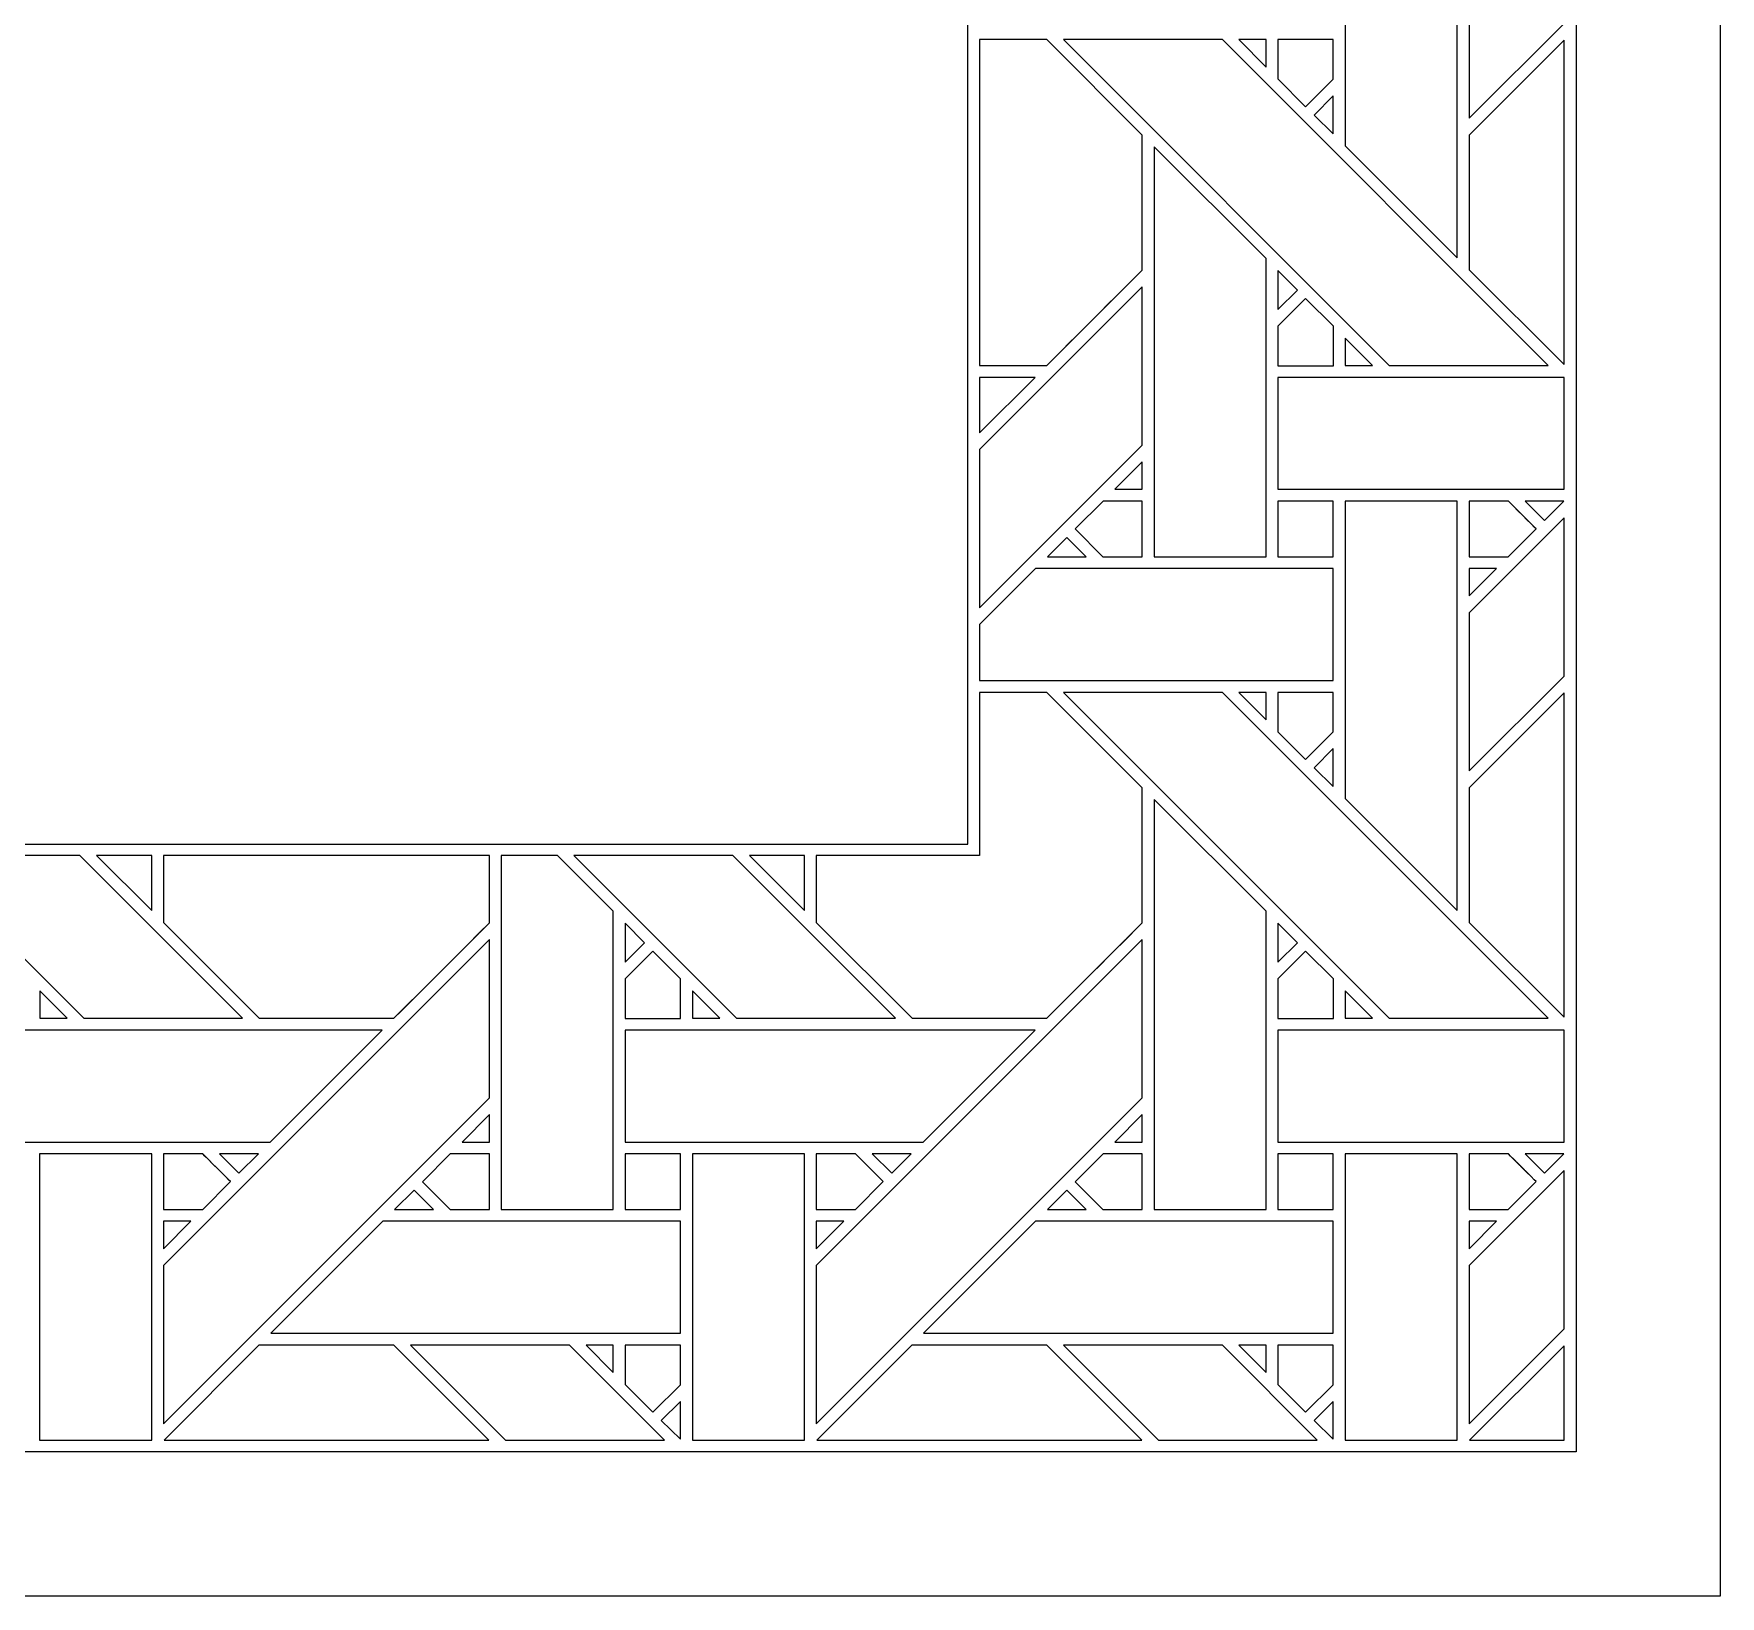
# Model space of a CAD drawing. Header units: inches. Extents: x 9.88 to 14.88, y 6.59 to 11.59.
# Drawn here: x 12.432 to 14.883, y 6.595 to 8.866 of the extents above; entities that cross this region are included whole.
import ezdxf

# ---------------------------------------------------------------- set-up
doc = ezdxf.new("R2010")
doc.units = ezdxf.units.IN
doc.header["$MEASUREMENT"] = 0
doc.layers.add('Design', color=7, linetype='Continuous', lineweight=0)

msp = doc.modelspace()

# ---------------------------------------------------------------- linework, layer by layer
at = {"layer": 'Design'}
for points, knots in [([(9.8829, 11.5948), (9.8829, 11.5948), (9.8829, 6.5948), (9.8829, 6.5948), (9.8829, 6.5948), (14.8829, 6.5948), (14.8829, 6.5948), (14.8829, 6.5948), (14.8829, 11.5948), (14.8829, 11.5948), (14.8829, 11.5948), (9.8829, 11.5948), (9.8829, 11.5948)], [0, 0, 0, 0, 1, 1, 1, 2, 2, 2, 3, 3, 3, 4, 4, 4, 4]), ([(10.0925, 11.3851), (10.0925, 11.3851), (10.0925, 6.8045), (10.0925, 6.8045), (10.0925, 6.8045), (14.6732, 6.8045), (14.6732, 6.8045), (14.6732, 6.8045), (14.6732, 11.3851), (14.6732, 11.3851), (14.6732, 11.3851), (10.0925, 11.3851), (10.0925, 11.3851)], [0, 0, 0, 0, 1, 1, 1, 2, 2, 2, 3, 3, 3, 4, 4, 4, 4]), ([(10.9762, 7.6881), (10.9762, 7.6881), (10.9762, 10.5015), (10.9762, 10.5015), (10.9762, 10.5015), (13.7895, 10.5015), (13.7895, 10.5015), (13.7895, 10.5015), (13.7895, 7.6881), (13.7895, 7.6881), (13.7895, 7.6881), (10.9762, 7.6881), (10.9762, 7.6881)], [0, 0, 0, 0, 1, 1, 1, 2, 2, 2, 3, 3, 3, 4, 4, 4, 4]), ([(14.3378, 8.703), (14.3378, 8.703), (14.3378, 9.1352), (14.3378, 9.1352), (14.3378, 9.1352), (14.5007, 9.1352), (14.5007, 9.1352), (14.5007, 9.1352), (14.5007, 8.5401), (14.5007, 8.5401), (14.5007, 8.5401), (14.3378, 8.703), (14.3378, 8.703)], [0, 0, 0, 0, 1, 1, 1, 2, 2, 2, 3, 3, 3, 4, 4, 4, 4]), ([(14.6558, 8.8809), (14.6558, 8.8809), (14.5179, 8.743), (14.5179, 8.743), (14.5179, 8.743), (14.5179, 8.9731), (14.5179, 8.9731), (14.5179, 8.9731), (14.6558, 9.111), (14.6558, 9.111), (14.6558, 9.111), (14.6558, 8.8809), (14.6558, 8.8809)], [0, 0, 0, 0, 1, 1, 1, 2, 2, 2, 3, 3, 3, 4, 4, 4, 4]), ([(13.9041, 8.3837), (13.9041, 8.3837), (13.8062, 8.3837), (13.8062, 8.3837), (13.8062, 8.3837), (13.8062, 8.8573), (13.8062, 8.8573), (13.8062, 8.8573), (13.904, 8.8573), (13.904, 8.8573), (13.904, 8.8573), (14.0428, 8.7186), (14.0428, 8.7186), (14.0428, 8.7186), (14.0428, 8.5224), (14.0428, 8.5224), (14.025, 8.5045), (13.9131, 8.3927), (13.9041, 8.3837)], [0, 0, 0, 0, 1, 1, 1, 2, 2, 2, 3, 3, 3, 4, 4, 4, 5, 5, 5, 6, 6, 6, 6]), ([(14.0428, 8.5224), (14.0243, 8.5038), (13.9125, 8.3922), (13.9041, 8.3837), (13.9041, 8.3837), (13.8062, 8.3837), (13.8062, 8.3837), (13.8062, 8.3837), (13.8062, 8.8573), (13.8062, 8.8573), (13.8062, 8.8573), (13.904, 8.8573), (13.904, 8.8573), (13.904, 8.8573), (14.0428, 8.7186), (14.0428, 8.7186), (14.0428, 8.7186), (14.0428, 8.5224), (14.0428, 8.5224)], [0, 0, 0, 0, 1, 1, 1, 2, 2, 2, 3, 3, 3, 4, 4, 4, 5, 5, 5, 6, 6, 6, 6]), ([(14.6329, 8.3837), (14.6329, 8.3837), (14.4018, 8.3837), (14.4018, 8.3837), (14.4018, 8.3837), (13.9283, 8.8573), (13.9283, 8.8573), (13.9283, 8.8573), (14.1592, 8.8573), (14.1592, 8.8573), (14.1592, 8.8573), (14.6329, 8.3837), (14.6329, 8.3837)], [0, 0, 0, 0, 1, 1, 1, 2, 2, 2, 3, 3, 3, 4, 4, 4, 4]), ([(14.1833, 8.8573), (14.1833, 8.8573), (14.2228, 8.8573), (14.2228, 8.8573), (14.2228, 8.8573), (14.2228, 8.8175), (14.2228, 8.8175), (14.2228, 8.8175), (14.1833, 8.8573), (14.1833, 8.8573)], [0, 0, 0, 0, 1, 1, 1, 2, 2, 2, 3, 3, 3, 3]), ([(14.24, 8.8573), (14.24, 8.8573), (14.3203, 8.8573), (14.3203, 8.8573), (14.3203, 8.8573), (14.3203, 8.7997), (14.3203, 8.7997), (14.3203, 8.7997), (14.2803, 8.7598), (14.2803, 8.7598), (14.2803, 8.7598), (14.24, 8.8001), (14.24, 8.8001), (14.24, 8.8001), (14.24, 8.8573), (14.24, 8.8573)], [0, 0, 0, 0, 1, 1, 1, 2, 2, 2, 3, 3, 3, 4, 4, 4, 5, 5, 5, 5]), ([(14.2803, 8.7598), (14.2803, 8.7598), (14.24, 8.8001), (14.24, 8.8001), (14.24, 8.8001), (14.24, 8.8573), (14.24, 8.8573), (14.24, 8.8573), (14.3203, 8.8573), (14.3203, 8.8573), (14.3203, 8.8573), (14.3203, 8.7997), (14.3203, 8.7997), (14.3203, 8.7997), (14.2803, 8.7598), (14.2803, 8.7598)], [0, 0, 0, 0, 1, 1, 1, 2, 2, 2, 3, 3, 3, 4, 4, 4, 5, 5, 5, 5]), ([(14.6558, 8.3851), (14.6558, 8.3851), (14.5179, 8.5229), (14.5179, 8.5229), (14.5179, 8.5229), (14.5179, 8.7186), (14.5179, 8.7186), (14.5179, 8.7186), (14.6558, 8.8565), (14.6558, 8.8565), (14.6558, 8.8565), (14.6558, 8.3851), (14.6558, 8.3851)], [0, 0, 0, 0, 1, 1, 1, 2, 2, 2, 3, 3, 3, 4, 4, 4, 4]), ([(14.6558, 8.3851), (14.6558, 8.3851), (14.5179, 8.5229), (14.5179, 8.5229), (14.5179, 8.5229), (14.5179, 8.7186), (14.5179, 8.7186), (14.5179, 8.7186), (14.6558, 8.8565), (14.6558, 8.8565), (14.6558, 8.8565), (14.6558, 8.3851), (14.6558, 8.3851)], [0, 0, 0, 0, 1, 1, 1, 2, 2, 2, 3, 3, 3, 4, 4, 4, 4]), ([(14.3203, 8.7755), (14.3203, 8.7755), (14.3203, 8.7203), (14.3203, 8.7203), (14.3203, 8.7203), (14.2925, 8.7477), (14.2925, 8.7477), (14.2925, 8.7477), (14.3203, 8.7755), (14.3203, 8.7755)], [0, 0, 0, 0, 1, 1, 1, 2, 2, 2, 3, 3, 3, 3]), ([(14.2227, 8.1057), (14.2227, 8.1057), (14.0599, 8.1057), (14.0599, 8.1057), (14.0599, 8.1057), (14.0599, 8.7015), (14.0599, 8.7015), (14.0599, 8.7015), (14.2227, 8.5394), (14.2227, 8.5394), (14.2227, 8.5394), (14.2227, 8.1057), (14.2227, 8.1057)], [0, 0, 0, 0, 1, 1, 1, 2, 2, 2, 3, 3, 3, 4, 4, 4, 4]), ([(14.24, 8.4651), (14.24, 8.4651), (14.24, 8.5219), (14.24, 8.5219), (14.24, 8.5219), (14.2682, 8.4933), (14.2682, 8.4933), (14.2682, 8.4933), (14.24, 8.4651), (14.24, 8.4651)], [0, 0, 0, 0, 1, 1, 1, 2, 2, 2, 3, 3, 3, 3]), ([(14.0428, 8.2679), (14.0428, 8.2679), (13.8062, 8.0314), (13.8062, 8.0314), (13.8062, 8.0314), (13.8062, 8.2614), (13.8062, 8.2614), (13.8062, 8.2614), (14.0428, 8.498), (14.0428, 8.498), (14.0428, 8.498), (14.0428, 8.2679), (14.0428, 8.2679)], [0, 0, 0, 0, 1, 1, 1, 2, 2, 2, 3, 3, 3, 4, 4, 4, 4]), ([(14.3207, 8.3834), (14.3207, 8.3834), (14.24, 8.3834), (14.24, 8.3834), (14.24, 8.3834), (14.24, 8.4407), (14.24, 8.4407), (14.24, 8.4407), (14.2803, 8.4811), (14.2803, 8.4811), (14.2803, 8.4811), (14.3207, 8.4407), (14.3207, 8.4407), (14.3207, 8.4407), (14.3207, 8.3834), (14.3207, 8.3834)], [0, 0, 0, 0, 1, 1, 1, 2, 2, 2, 3, 3, 3, 4, 4, 4, 5, 5, 5, 5]), ([(14.24, 8.4407), (14.24, 8.4407), (14.2803, 8.4811), (14.2803, 8.4811), (14.2803, 8.4811), (14.3207, 8.4407), (14.3207, 8.4407), (14.3207, 8.4407), (14.3207, 8.3834), (14.3207, 8.3834), (14.3207, 8.3834), (14.24, 8.3834), (14.24, 8.3834), (14.24, 8.3834), (14.24, 8.4407), (14.24, 8.4407)], [0, 0, 0, 0, 1, 1, 1, 2, 2, 2, 3, 3, 3, 4, 4, 4, 5, 5, 5, 5]), ([(14.3776, 8.3837), (14.3776, 8.3837), (14.3379, 8.3837), (14.3379, 8.3837), (14.3379, 8.3837), (14.3379, 8.4235), (14.3379, 8.4235), (14.3379, 8.4235), (14.3776, 8.3837), (14.3776, 8.3837)], [0, 0, 0, 0, 1, 1, 1, 2, 2, 2, 3, 3, 3, 3]), ([(13.8062, 8.2857), (13.8062, 8.2857), (13.8062, 8.3664), (13.8062, 8.3664), (13.8062, 8.3664), (13.887, 8.3664), (13.887, 8.3664), (13.887, 8.3664), (13.8062, 8.2857), (13.8062, 8.2857)], [0, 0, 0, 0, 1, 1, 1, 2, 2, 2, 3, 3, 3, 3]), ([(14.6558, 8.2037), (14.6558, 8.2037), (14.24, 8.2037), (14.24, 8.2037), (14.24, 8.2037), (14.24, 8.3664), (14.24, 8.3664), (14.24, 8.3664), (14.6558, 8.3664), (14.6558, 8.3664), (14.6558, 8.3664), (14.6558, 8.2037), (14.6558, 8.2037)], [0, 0, 0, 0, 1, 1, 1, 2, 2, 2, 3, 3, 3, 4, 4, 4, 4]), ([(14.003, 8.2038), (14.003, 8.2038), (14.0428, 8.2435), (14.0428, 8.2435), (14.0428, 8.2435), (14.0428, 8.2038), (14.0428, 8.2038), (14.0428, 8.2038), (14.003, 8.2038), (14.003, 8.2038)], [0, 0, 0, 0, 1, 1, 1, 2, 2, 2, 3, 3, 3, 3]), ([(14.0428, 8.1057), (14.0428, 8.1057), (13.9857, 8.1057), (13.9857, 8.1057), (13.9857, 8.1057), (13.9453, 8.1461), (13.9453, 8.1461), (13.9453, 8.1461), (13.9858, 8.1865), (13.9858, 8.1865), (13.9858, 8.1865), (14.0428, 8.1865), (14.0428, 8.1865), (14.0428, 8.1865), (14.0428, 8.1057), (14.0428, 8.1057)], [0, 0, 0, 0, 1, 1, 1, 2, 2, 2, 3, 3, 3, 4, 4, 4, 5, 5, 5, 5]), ([(13.9453, 8.1461), (13.9453, 8.1461), (13.9858, 8.1865), (13.9858, 8.1865), (13.9858, 8.1865), (14.0428, 8.1865), (14.0428, 8.1865), (14.0428, 8.1865), (14.0428, 8.1057), (14.0428, 8.1057), (14.0428, 8.1057), (13.9857, 8.1057), (13.9857, 8.1057), (13.9857, 8.1057), (13.9453, 8.1461), (13.9453, 8.1461)], [0, 0, 0, 0, 1, 1, 1, 2, 2, 2, 3, 3, 3, 4, 4, 4, 5, 5, 5, 5]), ([(14.24, 8.1865), (14.24, 8.1865), (14.3203, 8.1865), (14.3203, 8.1865), (14.3203, 8.1865), (14.3203, 8.1057), (14.3203, 8.1057), (14.3203, 8.1057), (14.24, 8.1057), (14.24, 8.1057), (14.24, 8.1057), (14.24, 8.1865), (14.24, 8.1865)], [0, 0, 0, 0, 1, 1, 1, 2, 2, 2, 3, 3, 3, 4, 4, 4, 4]), ([(14.3203, 8.1057), (14.3203, 8.1057), (14.24, 8.1057), (14.24, 8.1057), (14.24, 8.1057), (14.24, 8.1865), (14.24, 8.1865), (14.24, 8.1865), (14.3203, 8.1865), (14.3203, 8.1865), (14.3203, 8.1865), (14.3203, 8.1057), (14.3203, 8.1057)], [0, 0, 0, 0, 1, 1, 1, 2, 2, 2, 3, 3, 3, 4, 4, 4, 4]), ([(14.3378, 7.7543), (14.3378, 7.7543), (14.3378, 8.1865), (14.3378, 8.1865), (14.3378, 8.1865), (14.5007, 8.1865), (14.5007, 8.1865), (14.5007, 8.1865), (14.5007, 7.5914), (14.5007, 7.5914), (14.5007, 7.5914), (14.3378, 7.7543), (14.3378, 7.7543)], [0, 0, 0, 0, 1, 1, 1, 2, 2, 2, 3, 3, 3, 4, 4, 4, 4]), ([(14.5179, 8.1865), (14.5179, 8.1865), (14.5749, 8.1865), (14.5749, 8.1865), (14.5801, 8.1813), (14.6108, 8.1505), (14.6153, 8.1461), (14.6153, 8.1461), (14.5748, 8.1057), (14.5748, 8.1057), (14.5748, 8.1057), (14.5179, 8.1057), (14.5179, 8.1057), (14.5179, 8.1057), (14.5179, 8.1865), (14.5179, 8.1865)], [0, 0, 0, 0, 1, 1, 1, 2, 2, 2, 3, 3, 3, 4, 4, 4, 5, 5, 5, 5]), ([(14.6153, 8.1461), (14.6153, 8.1461), (14.5748, 8.1057), (14.5748, 8.1057), (14.5748, 8.1057), (14.5179, 8.1057), (14.5179, 8.1057), (14.5179, 8.1057), (14.5179, 8.1865), (14.5179, 8.1865), (14.5179, 8.1865), (14.5749, 8.1865), (14.5749, 8.1865), (14.5749, 8.1865), (14.6153, 8.1461), (14.6153, 8.1461)], [0, 0, 0, 0, 1, 1, 1, 2, 2, 2, 3, 3, 3, 4, 4, 4, 5, 5, 5, 5]), ([(14.6558, 7.9321), (14.6558, 7.9321), (14.5179, 7.7943), (14.5179, 7.7943), (14.5179, 7.7943), (14.5179, 8.0244), (14.5179, 8.0244), (14.5179, 8.0244), (14.6558, 8.1622), (14.6558, 8.1622), (14.6558, 8.1622), (14.6558, 7.9321), (14.6558, 7.9321)], [0, 0, 0, 0, 1, 1, 1, 2, 2, 2, 3, 3, 3, 4, 4, 4, 4]), ([(14.5993, 8.1865), (14.5993, 8.1865), (14.6557, 8.1865), (14.6557, 8.1865), (14.6557, 8.1865), (14.6275, 8.1583), (14.6275, 8.1583), (14.6275, 8.1583), (14.5993, 8.1865), (14.5993, 8.1865)], [0, 0, 0, 0, 1, 1, 1, 2, 2, 2, 3, 3, 3, 3]), ([(13.9615, 8.1057), (13.9615, 8.1057), (13.905, 8.1057), (13.905, 8.1057), (13.905, 8.1057), (13.9332, 8.1339), (13.9332, 8.1339), (13.9332, 8.1339), (13.9615, 8.1057), (13.9615, 8.1057)], [0, 0, 0, 0, 1, 1, 1, 2, 2, 2, 3, 3, 3, 3]), ([(14.3203, 8.0885), (14.3203, 8.0885), (14.3203, 7.9257), (14.3203, 7.9257), (14.3203, 7.9257), (13.8062, 7.9257), (13.8062, 7.9257), (13.8062, 7.9257), (13.8062, 8.007), (13.8062, 8.007), (13.8062, 8.007), (13.8878, 8.0885), (13.8878, 8.0885), (13.8878, 8.0885), (14.3203, 8.0885), (14.3203, 8.0885)], [0, 0, 0, 0, 1, 1, 1, 2, 2, 2, 3, 3, 3, 4, 4, 4, 5, 5, 5, 5]), ([(14.5577, 8.0885), (14.5577, 8.0885), (14.5179, 8.0487), (14.5179, 8.0487), (14.5179, 8.0487), (14.5179, 8.0885), (14.5179, 8.0885), (14.5179, 8.0885), (14.5577, 8.0885), (14.5577, 8.0885)], [0, 0, 0, 0, 1, 1, 1, 2, 2, 2, 3, 3, 3, 3]), ([(13.5691, 7.6714), (13.5691, 7.6714), (13.8062, 7.6714), (13.8062, 7.6714), (13.8062, 7.6714), (13.8062, 7.9086), (13.8062, 7.9086), (13.8062, 7.9086), (13.904, 7.9086), (13.904, 7.9086), (13.904, 7.9086), (14.0428, 7.7699), (14.0428, 7.7699), (14.0428, 7.7699), (14.0428, 7.5737), (14.0428, 7.5737), (14.025, 7.5557), (13.9131, 7.444), (13.9041, 7.435), (13.9041, 7.435), (13.7084, 7.435), (13.7084, 7.435), (13.7084, 7.435), (13.5691, 7.5742), (13.5691, 7.5742), (13.5691, 7.5742), (13.5691, 7.6714), (13.5691, 7.6714)], [0, 0, 0, 0, 1, 1, 1, 2, 2, 2, 3, 3, 3, 4, 4, 4, 5, 5, 5, 6, 6, 6, 7, 7, 7, 8, 8, 8, 9, 9, 9, 9]), ([(13.7084, 7.435), (13.7084, 7.435), (13.5691, 7.5742), (13.5691, 7.5742), (13.5691, 7.5742), (13.5691, 7.6714), (13.5691, 7.6714), (13.5691, 7.6714), (13.8062, 7.6714), (13.8062, 7.6714), (13.8062, 7.6714), (13.8062, 7.9086), (13.8062, 7.9086), (13.8062, 7.9086), (13.904, 7.9086), (13.904, 7.9086), (13.904, 7.9086), (14.0428, 7.7699), (14.0428, 7.7699), (14.0428, 7.7699), (14.0428, 7.5737), (14.0428, 7.5737), (14.0248, 7.5555), (13.9129, 7.4438), (13.9041, 7.435), (13.9041, 7.435), (13.7084, 7.435), (13.7084, 7.435)], [0, 0, 0, 0, 1, 1, 1, 2, 2, 2, 3, 3, 3, 4, 4, 4, 5, 5, 5, 6, 6, 6, 7, 7, 7, 8, 8, 8, 9, 9, 9, 9]), ([(14.6329, 7.435), (14.6329, 7.435), (14.4018, 7.435), (14.4018, 7.435), (14.4018, 7.435), (13.9283, 7.9086), (13.9283, 7.9086), (13.9283, 7.9086), (14.1592, 7.9086), (14.1592, 7.9086), (14.1592, 7.9086), (14.6329, 7.435), (14.6329, 7.435)], [0, 0, 0, 0, 1, 1, 1, 2, 2, 2, 3, 3, 3, 4, 4, 4, 4]), ([(14.1833, 7.9086), (14.1833, 7.9086), (14.2228, 7.9086), (14.2228, 7.9086), (14.2228, 7.9086), (14.2228, 7.8688), (14.2228, 7.8688), (14.2228, 7.8688), (14.1833, 7.9086), (14.1833, 7.9086)], [0, 0, 0, 0, 1, 1, 1, 2, 2, 2, 3, 3, 3, 3]), ([(14.24, 7.9086), (14.24, 7.9086), (14.3203, 7.9086), (14.3203, 7.9086), (14.3203, 7.9086), (14.3203, 7.851), (14.3203, 7.851), (14.3203, 7.851), (14.2803, 7.8111), (14.2803, 7.8111), (14.2803, 7.8111), (14.24, 7.8514), (14.24, 7.8514), (14.24, 7.8514), (14.24, 7.9086), (14.24, 7.9086)], [0, 0, 0, 0, 1, 1, 1, 2, 2, 2, 3, 3, 3, 4, 4, 4, 5, 5, 5, 5]), ([(14.2803, 7.8111), (14.2803, 7.8111), (14.24, 7.8514), (14.24, 7.8514), (14.24, 7.8514), (14.24, 7.9086), (14.24, 7.9086), (14.24, 7.9086), (14.3203, 7.9086), (14.3203, 7.9086), (14.3203, 7.9086), (14.3203, 7.851), (14.3203, 7.851), (14.3203, 7.851), (14.2803, 7.8111), (14.2803, 7.8111)], [0, 0, 0, 0, 1, 1, 1, 2, 2, 2, 3, 3, 3, 4, 4, 4, 5, 5, 5, 5]), ([(14.6558, 7.4363), (14.6558, 7.4363), (14.5179, 7.5742), (14.5179, 7.5742), (14.5179, 7.5742), (14.5179, 7.7699), (14.5179, 7.7699), (14.5179, 7.7699), (14.6558, 7.9078), (14.6558, 7.9078), (14.6558, 7.9078), (14.6558, 7.4363), (14.6558, 7.4363)], [0, 0, 0, 0, 1, 1, 1, 2, 2, 2, 3, 3, 3, 4, 4, 4, 4]), ([(14.6558, 7.4363), (14.6558, 7.4363), (14.5179, 7.5742), (14.5179, 7.5742), (14.5179, 7.5742), (14.5179, 7.7699), (14.5179, 7.7699), (14.5179, 7.7699), (14.6558, 7.9078), (14.6558, 7.9078), (14.6558, 7.9078), (14.6558, 7.4363), (14.6558, 7.4363)], [0, 0, 0, 0, 1, 1, 1, 2, 2, 2, 3, 3, 3, 4, 4, 4, 4]), ([(14.3203, 7.8268), (14.3203, 7.8268), (14.3203, 7.7716), (14.3203, 7.7716), (14.3203, 7.7716), (14.2925, 7.799), (14.2925, 7.799), (14.2925, 7.799), (14.3203, 7.8268), (14.3203, 7.8268)], [0, 0, 0, 0, 1, 1, 1, 2, 2, 2, 3, 3, 3, 3]), ([(14.2227, 7.157), (14.2227, 7.157), (14.0599, 7.157), (14.0599, 7.157), (14.0599, 7.157), (14.0599, 7.7528), (14.0599, 7.7528), (14.0599, 7.7528), (14.2227, 7.5906), (14.2227, 7.5906), (14.2227, 7.5906), (14.2227, 7.157), (14.2227, 7.157)], [0, 0, 0, 0, 1, 1, 1, 2, 2, 2, 3, 3, 3, 4, 4, 4, 4]), ([(12.268, 7.6714), (12.268, 7.6714), (12.499, 7.6714), (12.499, 7.6714), (12.499, 7.6714), (12.7354, 7.435), (12.7354, 7.435), (12.7354, 7.435), (12.5044, 7.435), (12.5044, 7.435), (12.5044, 7.435), (12.268, 7.6714), (12.268, 7.6714)], [0, 0, 0, 0, 1, 1, 1, 2, 2, 2, 3, 3, 3, 4, 4, 4, 4]), ([(12.6032, 7.6714), (12.6032, 7.6714), (12.6032, 7.5914), (12.6032, 7.5914), (12.6032, 7.5914), (12.5232, 7.6714), (12.5232, 7.6714), (12.5232, 7.6714), (12.6032, 7.6714), (12.6032, 7.6714)], [0, 0, 0, 0, 1, 1, 1, 2, 2, 2, 3, 3, 3, 3]), ([(12.6204, 7.6714), (12.6204, 7.6714), (13.0941, 7.6714), (13.0941, 7.6714), (13.0941, 7.6714), (13.0941, 7.5737), (13.0941, 7.5737), (13.0763, 7.5557), (12.9643, 7.444), (12.9553, 7.435), (12.9553, 7.435), (12.7596, 7.435), (12.7596, 7.435), (12.7596, 7.435), (12.6204, 7.5742), (12.6204, 7.5742), (12.6204, 7.5742), (12.6204, 7.6714), (12.6204, 7.6714)], [0, 0, 0, 0, 1, 1, 1, 2, 2, 2, 3, 3, 3, 4, 4, 4, 5, 5, 5, 6, 6, 6, 6]), ([(12.7596, 7.435), (12.7596, 7.435), (12.6204, 7.5742), (12.6204, 7.5742), (12.6204, 7.5742), (12.6204, 7.6714), (12.6204, 7.6714), (12.6204, 7.6714), (13.0941, 7.6714), (13.0941, 7.6714), (13.0941, 7.6714), (13.0941, 7.5737), (13.0941, 7.5737), (13.0757, 7.5551), (12.9639, 7.4435), (12.9553, 7.435), (12.9553, 7.435), (12.7596, 7.435), (12.7596, 7.435)], [0, 0, 0, 0, 1, 1, 1, 2, 2, 2, 3, 3, 3, 4, 4, 4, 5, 5, 5, 6, 6, 6, 6]), ([(13.1112, 7.6714), (13.1112, 7.6714), (13.1929, 7.6714), (13.1929, 7.6714), (13.1929, 7.6714), (13.274, 7.5906), (13.274, 7.5906), (13.274, 7.5906), (13.274, 7.157), (13.274, 7.157), (13.274, 7.157), (13.1112, 7.157), (13.1112, 7.157), (13.1112, 7.157), (13.1112, 7.6714), (13.1112, 7.6714)], [0, 0, 0, 0, 1, 1, 1, 2, 2, 2, 3, 3, 3, 4, 4, 4, 5, 5, 5, 5]), ([(13.2167, 7.6714), (13.2167, 7.6714), (13.4477, 7.6714), (13.4477, 7.6714), (13.4477, 7.6714), (13.6841, 7.435), (13.6841, 7.435), (13.6841, 7.435), (13.4531, 7.435), (13.4531, 7.435), (13.4531, 7.435), (13.2167, 7.6714), (13.2167, 7.6714)], [0, 0, 0, 0, 1, 1, 1, 2, 2, 2, 3, 3, 3, 4, 4, 4, 4]), ([(13.552, 7.6714), (13.552, 7.6714), (13.552, 7.5914), (13.552, 7.5914), (13.552, 7.5914), (13.4719, 7.6714), (13.4719, 7.6714), (13.4719, 7.6714), (13.552, 7.6714), (13.552, 7.6714)], [0, 0, 0, 0, 1, 1, 1, 2, 2, 2, 3, 3, 3, 3]), ([(13.2913, 7.5164), (13.2913, 7.5164), (13.2913, 7.5732), (13.2913, 7.5732), (13.2913, 7.5732), (13.3195, 7.5446), (13.3195, 7.5446), (13.3195, 7.5446), (13.2913, 7.5164), (13.2913, 7.5164)], [0, 0, 0, 0, 1, 1, 1, 2, 2, 2, 3, 3, 3, 3]), ([(14.24, 7.5164), (14.24, 7.5164), (14.24, 7.5732), (14.24, 7.5732), (14.24, 7.5732), (14.2682, 7.5446), (14.2682, 7.5446), (14.2682, 7.5446), (14.24, 7.5164), (14.24, 7.5164)], [0, 0, 0, 0, 1, 1, 1, 2, 2, 2, 3, 3, 3, 3]), ([(12.6204, 7.0756), (12.6204, 7.0756), (13.0941, 7.5492), (13.0941, 7.5492), (13.0941, 7.5492), (13.0941, 7.3192), (13.0941, 7.3192), (13.0941, 7.3192), (12.6204, 6.8455), (12.6204, 6.8455), (12.6204, 6.8455), (12.6204, 7.0756), (12.6204, 7.0756)], [0, 0, 0, 0, 1, 1, 1, 2, 2, 2, 3, 3, 3, 4, 4, 4, 4]), ([(13.3719, 7.4347), (13.3719, 7.4347), (13.2913, 7.4347), (13.2913, 7.4347), (13.2913, 7.4347), (13.2913, 7.492), (13.2913, 7.492), (13.2913, 7.492), (13.3316, 7.5323), (13.3316, 7.5323), (13.3316, 7.5323), (13.3719, 7.492), (13.3719, 7.492), (13.3719, 7.492), (13.3719, 7.4347), (13.3719, 7.4347)], [0, 0, 0, 0, 1, 1, 1, 2, 2, 2, 3, 3, 3, 4, 4, 4, 5, 5, 5, 5]), ([(13.3316, 7.5323), (13.3316, 7.5323), (13.3719, 7.492), (13.3719, 7.492), (13.3719, 7.492), (13.3719, 7.4347), (13.3719, 7.4347), (13.3719, 7.4347), (13.2913, 7.4347), (13.2913, 7.4347), (13.2913, 7.4347), (13.2913, 7.492), (13.2913, 7.492), (13.2913, 7.492), (13.3316, 7.5323), (13.3316, 7.5323)], [0, 0, 0, 0, 1, 1, 1, 2, 2, 2, 3, 3, 3, 4, 4, 4, 5, 5, 5, 5]), ([(13.5691, 7.0756), (13.5691, 7.0756), (14.0428, 7.5492), (14.0428, 7.5492), (14.0428, 7.5492), (14.0428, 7.3192), (14.0428, 7.3192), (14.0428, 7.3192), (13.5691, 6.8455), (13.5691, 6.8455), (13.5691, 6.8455), (13.5691, 7.0756), (13.5691, 7.0756)], [0, 0, 0, 0, 1, 1, 1, 2, 2, 2, 3, 3, 3, 4, 4, 4, 4]), ([(14.3207, 7.4347), (14.3207, 7.4347), (14.24, 7.4347), (14.24, 7.4347), (14.24, 7.4347), (14.24, 7.492), (14.24, 7.492), (14.24, 7.492), (14.2803, 7.5323), (14.2803, 7.5323), (14.2803, 7.5323), (14.3207, 7.492), (14.3207, 7.492), (14.3207, 7.492), (14.3207, 7.4347), (14.3207, 7.4347)], [0, 0, 0, 0, 1, 1, 1, 2, 2, 2, 3, 3, 3, 4, 4, 4, 5, 5, 5, 5]), ([(14.24, 7.492), (14.24, 7.492), (14.2803, 7.5323), (14.2803, 7.5323), (14.2803, 7.5323), (14.3207, 7.492), (14.3207, 7.492), (14.3207, 7.492), (14.3207, 7.4347), (14.3207, 7.4347), (14.3207, 7.4347), (14.24, 7.4347), (14.24, 7.4347), (14.24, 7.4347), (14.24, 7.492), (14.24, 7.492)], [0, 0, 0, 0, 1, 1, 1, 2, 2, 2, 3, 3, 3, 4, 4, 4, 5, 5, 5, 5]), ([(12.4802, 7.4349), (12.4802, 7.4349), (12.4405, 7.4349), (12.4405, 7.4349), (12.4405, 7.4349), (12.4405, 7.4747), (12.4405, 7.4747), (12.4405, 7.4747), (12.4802, 7.4349), (12.4802, 7.4349)], [0, 0, 0, 0, 1, 1, 1, 2, 2, 2, 3, 3, 3, 3]), ([(13.4289, 7.4349), (13.4289, 7.4349), (13.3892, 7.4349), (13.3892, 7.4349), (13.3892, 7.4349), (13.3892, 7.4747), (13.3892, 7.4747), (13.3892, 7.4747), (13.4289, 7.4349), (13.4289, 7.4349)], [0, 0, 0, 0, 1, 1, 1, 2, 2, 2, 3, 3, 3, 3]), ([(14.3776, 7.4349), (14.3776, 7.4349), (14.3379, 7.4349), (14.3379, 7.4349), (14.3379, 7.4349), (14.3379, 7.4747), (14.3379, 7.4747), (14.3379, 7.4747), (14.3776, 7.4349), (14.3776, 7.4349)], [0, 0, 0, 0, 1, 1, 1, 2, 2, 2, 3, 3, 3, 3]), ([(12.3425, 7.255), (12.3425, 7.255), (12.3425, 7.4177), (12.3425, 7.4177), (12.3425, 7.4177), (12.9382, 7.4177), (12.9382, 7.4177), (12.9382, 7.4177), (12.7755, 7.255), (12.7755, 7.255), (12.7755, 7.255), (12.3425, 7.255), (12.3425, 7.255)], [0, 0, 0, 0, 1, 1, 1, 2, 2, 2, 3, 3, 3, 4, 4, 4, 4]), ([(13.2913, 7.255), (13.2913, 7.255), (13.2913, 7.4177), (13.2913, 7.4177), (13.2913, 7.4177), (13.887, 7.4177), (13.887, 7.4177), (13.887, 7.4177), (13.7242, 7.255), (13.7242, 7.255), (13.7242, 7.255), (13.2913, 7.255), (13.2913, 7.255)], [0, 0, 0, 0, 1, 1, 1, 2, 2, 2, 3, 3, 3, 4, 4, 4, 4]), ([(14.6558, 7.255), (14.6558, 7.255), (14.24, 7.255), (14.24, 7.255), (14.24, 7.255), (14.24, 7.4177), (14.24, 7.4177), (14.24, 7.4177), (14.6558, 7.4177), (14.6558, 7.4177), (14.6558, 7.4177), (14.6558, 7.255), (14.6558, 7.255)], [0, 0, 0, 0, 1, 1, 1, 2, 2, 2, 3, 3, 3, 4, 4, 4, 4]), ([(13.0543, 7.255), (13.0543, 7.255), (13.0941, 7.2948), (13.0941, 7.2948), (13.0941, 7.2948), (13.0941, 7.255), (13.0941, 7.255), (13.0941, 7.255), (13.0543, 7.255), (13.0543, 7.255)], [0, 0, 0, 0, 1, 1, 1, 2, 2, 2, 3, 3, 3, 3]), ([(14.003, 7.255), (14.003, 7.255), (14.0428, 7.2948), (14.0428, 7.2948), (14.0428, 7.2948), (14.0428, 7.255), (14.0428, 7.255), (14.0428, 7.255), (14.003, 7.255), (14.003, 7.255)], [0, 0, 0, 0, 1, 1, 1, 2, 2, 2, 3, 3, 3, 3]), ([(12.6032, 6.8219), (12.6032, 6.8219), (12.4403, 6.8219), (12.4403, 6.8219), (12.4403, 6.8219), (12.4403, 7.2377), (12.4403, 7.2377), (12.4403, 7.2377), (12.6032, 7.2377), (12.6032, 7.2377), (12.6032, 7.2377), (12.6032, 6.8219), (12.6032, 6.8219)], [0, 0, 0, 0, 1, 1, 1, 2, 2, 2, 3, 3, 3, 4, 4, 4, 4]), ([(12.6204, 7.2377), (12.6204, 7.2377), (12.6775, 7.2377), (12.6775, 7.2377), (12.6826, 7.2326), (12.7134, 7.2018), (12.7178, 7.1974), (12.7178, 7.1974), (12.6774, 7.1569), (12.6774, 7.1569), (12.6774, 7.1569), (12.6204, 7.1569), (12.6204, 7.1569), (12.6204, 7.1569), (12.6204, 7.2377), (12.6204, 7.2377)], [0, 0, 0, 0, 1, 1, 1, 2, 2, 2, 3, 3, 3, 4, 4, 4, 5, 5, 5, 5]), ([(12.6204, 7.2377), (12.6204, 7.2377), (12.6775, 7.2377), (12.6775, 7.2377), (12.6829, 7.2323), (12.7178, 7.1974), (12.7178, 7.1974), (12.7178, 7.1974), (12.6774, 7.1569), (12.6774, 7.1569), (12.6774, 7.1569), (12.6204, 7.1569), (12.6204, 7.1569), (12.6204, 7.1569), (12.6204, 7.2377), (12.6204, 7.2377)], [0, 0, 0, 0, 1, 1, 1, 2, 2, 2, 3, 3, 3, 4, 4, 4, 5, 5, 5, 5]), ([(12.7583, 7.2377), (12.7583, 7.2377), (12.73, 7.2096), (12.73, 7.2096), (12.73, 7.2096), (12.7018, 7.2377), (12.7018, 7.2377), (12.7018, 7.2377), (12.7583, 7.2377), (12.7583, 7.2377)], [0, 0, 0, 0, 1, 1, 1, 2, 2, 2, 3, 3, 3, 3]), ([(13.0941, 7.1569), (13.0941, 7.1569), (13.037, 7.1569), (13.037, 7.1569), (13.037, 7.1569), (12.9966, 7.1973), (12.9966, 7.1973), (12.9966, 7.1973), (13.037, 7.2377), (13.037, 7.2377), (13.037, 7.2377), (13.0941, 7.2377), (13.0941, 7.2377), (13.0941, 7.2377), (13.0941, 7.1569), (13.0941, 7.1569)], [0, 0, 0, 0, 1, 1, 1, 2, 2, 2, 3, 3, 3, 4, 4, 4, 5, 5, 5, 5]), ([(12.9966, 7.1973), (12.9966, 7.1973), (13.037, 7.2377), (13.037, 7.2377), (13.037, 7.2377), (13.0941, 7.2377), (13.0941, 7.2377), (13.0941, 7.2377), (13.0941, 7.1569), (13.0941, 7.1569), (13.0941, 7.1569), (13.037, 7.1569), (13.037, 7.1569), (13.037, 7.1569), (12.9966, 7.1973), (12.9966, 7.1973)], [0, 0, 0, 0, 1, 1, 1, 2, 2, 2, 3, 3, 3, 4, 4, 4, 5, 5, 5, 5]), ([(13.3715, 7.1569), (13.3715, 7.1569), (13.2913, 7.1569), (13.2913, 7.1569), (13.2913, 7.1569), (13.2913, 7.2377), (13.2913, 7.2377), (13.2913, 7.2377), (13.3715, 7.2377), (13.3715, 7.2377), (13.3715, 7.2377), (13.3715, 7.1569), (13.3715, 7.1569)], [0, 0, 0, 0, 1, 1, 1, 2, 2, 2, 3, 3, 3, 4, 4, 4, 4]), ([(13.2913, 7.2377), (13.2913, 7.2377), (13.3715, 7.2377), (13.3715, 7.2377), (13.3715, 7.2377), (13.3715, 7.1569), (13.3715, 7.1569), (13.3715, 7.1569), (13.2913, 7.1569), (13.2913, 7.1569), (13.2913, 7.1569), (13.2913, 7.2377), (13.2913, 7.2377)], [0, 0, 0, 0, 1, 1, 1, 2, 2, 2, 3, 3, 3, 4, 4, 4, 4]), ([(13.552, 6.8219), (13.552, 6.8219), (13.3891, 6.8219), (13.3891, 6.8219), (13.3891, 6.8219), (13.3891, 7.2377), (13.3891, 7.2377), (13.3891, 7.2377), (13.552, 7.2377), (13.552, 7.2377), (13.552, 7.2377), (13.552, 6.8219), (13.552, 6.8219)], [0, 0, 0, 0, 1, 1, 1, 2, 2, 2, 3, 3, 3, 4, 4, 4, 4]), ([(13.5691, 7.2377), (13.5691, 7.2377), (13.6262, 7.2377), (13.6262, 7.2377), (13.6313, 7.2326), (13.6621, 7.2018), (13.6665, 7.1974), (13.6665, 7.1974), (13.6261, 7.1569), (13.6261, 7.1569), (13.6261, 7.1569), (13.5691, 7.1569), (13.5691, 7.1569), (13.5691, 7.1569), (13.5691, 7.2377), (13.5691, 7.2377)], [0, 0, 0, 0, 1, 1, 1, 2, 2, 2, 3, 3, 3, 4, 4, 4, 5, 5, 5, 5]), ([(13.5691, 7.1569), (13.5691, 7.1569), (13.5691, 7.2377), (13.5691, 7.2377), (13.5691, 7.2377), (13.6262, 7.2377), (13.6262, 7.2377), (13.6316, 7.2323), (13.6665, 7.1974), (13.6665, 7.1974), (13.6665, 7.1974), (13.6261, 7.1569), (13.6261, 7.1569), (13.6261, 7.1569), (13.5691, 7.1569), (13.5691, 7.1569)], [0, 0, 0, 0, 1, 1, 1, 2, 2, 2, 3, 3, 3, 4, 4, 4, 5, 5, 5, 5]), ([(13.6505, 7.2377), (13.6505, 7.2377), (13.707, 7.2377), (13.707, 7.2377), (13.707, 7.2377), (13.6787, 7.2096), (13.6787, 7.2096), (13.6787, 7.2096), (13.6505, 7.2377), (13.6505, 7.2377)], [0, 0, 0, 0, 1, 1, 1, 2, 2, 2, 3, 3, 3, 3]), ([(14.0428, 7.1569), (14.0428, 7.1569), (13.9857, 7.1569), (13.9857, 7.1569), (13.9857, 7.1569), (13.9453, 7.1973), (13.9453, 7.1973), (13.9453, 7.1973), (13.9858, 7.2377), (13.9858, 7.2377), (13.9858, 7.2377), (14.0428, 7.2377), (14.0428, 7.2377), (14.0428, 7.2377), (14.0428, 7.1569), (14.0428, 7.1569)], [0, 0, 0, 0, 1, 1, 1, 2, 2, 2, 3, 3, 3, 4, 4, 4, 5, 5, 5, 5]), ([(14.0428, 7.2377), (14.0428, 7.2377), (14.0428, 7.1569), (14.0428, 7.1569), (14.0428, 7.1569), (13.9857, 7.1569), (13.9857, 7.1569), (13.9857, 7.1569), (13.9453, 7.1973), (13.9453, 7.1973), (13.9453, 7.1973), (13.9858, 7.2377), (13.9858, 7.2377), (13.9858, 7.2377), (14.0428, 7.2377), (14.0428, 7.2377)], [0, 0, 0, 0, 1, 1, 1, 2, 2, 2, 3, 3, 3, 4, 4, 4, 5, 5, 5, 5]), ([(14.3203, 7.1569), (14.3203, 7.1569), (14.24, 7.1569), (14.24, 7.1569), (14.24, 7.1569), (14.24, 7.2377), (14.24, 7.2377), (14.24, 7.2377), (14.3203, 7.2377), (14.3203, 7.2377), (14.3203, 7.2377), (14.3203, 7.1569), (14.3203, 7.1569)], [0, 0, 0, 0, 1, 1, 1, 2, 2, 2, 3, 3, 3, 4, 4, 4, 4]), ([(14.3203, 7.1569), (14.3203, 7.1569), (14.24, 7.1569), (14.24, 7.1569), (14.24, 7.1569), (14.24, 7.2377), (14.24, 7.2377), (14.24, 7.2377), (14.3203, 7.2377), (14.3203, 7.2377), (14.3203, 7.2377), (14.3203, 7.1569), (14.3203, 7.1569)], [0, 0, 0, 0, 1, 1, 1, 2, 2, 2, 3, 3, 3, 4, 4, 4, 4]), ([(14.5007, 6.8219), (14.5007, 6.8219), (14.3378, 6.8219), (14.3378, 6.8219), (14.3378, 6.8219), (14.3378, 7.2377), (14.3378, 7.2377), (14.3378, 7.2377), (14.5007, 7.2377), (14.5007, 7.2377), (14.5007, 7.2377), (14.5007, 6.8219), (14.5007, 6.8219)], [0, 0, 0, 0, 1, 1, 1, 2, 2, 2, 3, 3, 3, 4, 4, 4, 4]), ([(14.5179, 7.2377), (14.5179, 7.2377), (14.5749, 7.2377), (14.5749, 7.2377), (14.5801, 7.2326), (14.6108, 7.2018), (14.6153, 7.1974), (14.6153, 7.1974), (14.5748, 7.1569), (14.5748, 7.1569), (14.5748, 7.1569), (14.5179, 7.1569), (14.5179, 7.1569), (14.5179, 7.1569), (14.5179, 7.2377), (14.5179, 7.2377)], [0, 0, 0, 0, 1, 1, 1, 2, 2, 2, 3, 3, 3, 4, 4, 4, 5, 5, 5, 5]), ([(14.6153, 7.1974), (14.6153, 7.1974), (14.5748, 7.1569), (14.5748, 7.1569), (14.5748, 7.1569), (14.5179, 7.1569), (14.5179, 7.1569), (14.5179, 7.1569), (14.5179, 7.2377), (14.5179, 7.2377), (14.5179, 7.2377), (14.5749, 7.2377), (14.5749, 7.2377), (14.5803, 7.2324), (14.6111, 7.2016), (14.6153, 7.1974)], [0, 0, 0, 0, 1, 1, 1, 2, 2, 2, 3, 3, 3, 4, 4, 4, 5, 5, 5, 5]), ([(14.5993, 7.2377), (14.5993, 7.2377), (14.6557, 7.2377), (14.6557, 7.2377), (14.6557, 7.2377), (14.6275, 7.2096), (14.6275, 7.2096), (14.6275, 7.2096), (14.5993, 7.2377), (14.5993, 7.2377)], [0, 0, 0, 0, 1, 1, 1, 2, 2, 2, 3, 3, 3, 3]), ([(14.6558, 6.9834), (14.6558, 6.9834), (14.5179, 6.8455), (14.5179, 6.8455), (14.5179, 6.8455), (14.5179, 7.0756), (14.5179, 7.0756), (14.5179, 7.0756), (14.6558, 7.2135), (14.6558, 7.2135), (14.6558, 7.2135), (14.6558, 6.9834), (14.6558, 6.9834)], [0, 0, 0, 0, 1, 1, 1, 2, 2, 2, 3, 3, 3, 4, 4, 4, 4]), ([(13.0127, 7.157), (13.0127, 7.157), (12.9562, 7.157), (12.9562, 7.157), (12.9562, 7.157), (12.9845, 7.1852), (12.9845, 7.1852), (12.9845, 7.1852), (13.0127, 7.157), (13.0127, 7.157)], [0, 0, 0, 0, 1, 1, 1, 2, 2, 2, 3, 3, 3, 3]), ([(13.9615, 7.157), (13.9615, 7.157), (13.905, 7.157), (13.905, 7.157), (13.905, 7.157), (13.9332, 7.1852), (13.9332, 7.1852), (13.9332, 7.1852), (13.9615, 7.157), (13.9615, 7.157)], [0, 0, 0, 0, 1, 1, 1, 2, 2, 2, 3, 3, 3, 3]), ([(12.6602, 7.1398), (12.6602, 7.1398), (12.6204, 7.1), (12.6204, 7.1), (12.6204, 7.1), (12.6204, 7.1398), (12.6204, 7.1398), (12.6204, 7.1398), (12.6602, 7.1398), (12.6602, 7.1398)], [0, 0, 0, 0, 1, 1, 1, 2, 2, 2, 3, 3, 3, 3]), ([(13.3715, 6.977), (13.3715, 6.977), (12.7762, 6.977), (12.7762, 6.977), (12.7762, 6.977), (12.9391, 7.1398), (12.9391, 7.1398), (12.9391, 7.1398), (13.3715, 7.1398), (13.3715, 7.1398), (13.3715, 7.1398), (13.3715, 6.977), (13.3715, 6.977)], [0, 0, 0, 0, 1, 1, 1, 2, 2, 2, 3, 3, 3, 4, 4, 4, 4]), ([(13.609, 7.1398), (13.609, 7.1398), (13.5691, 7.1), (13.5691, 7.1), (13.5691, 7.1), (13.5691, 7.1398), (13.5691, 7.1398), (13.5691, 7.1398), (13.609, 7.1398), (13.609, 7.1398)], [0, 0, 0, 0, 1, 1, 1, 2, 2, 2, 3, 3, 3, 3]), ([(13.725, 6.977), (13.725, 6.977), (13.8878, 7.1398), (13.8878, 7.1398), (13.8878, 7.1398), (14.3203, 7.1398), (14.3203, 7.1398), (14.3203, 7.1398), (14.3203, 6.977), (14.3203, 6.977), (14.3203, 6.977), (13.725, 6.977), (13.725, 6.977)], [0, 0, 0, 0, 1, 1, 1, 2, 2, 2, 3, 3, 3, 4, 4, 4, 4]), ([(14.5577, 7.1398), (14.5577, 7.1398), (14.5179, 7.1), (14.5179, 7.1), (14.5179, 7.1), (14.5179, 7.1398), (14.5179, 7.1398), (14.5179, 7.1398), (14.5577, 7.1398), (14.5577, 7.1398)], [0, 0, 0, 0, 1, 1, 1, 2, 2, 2, 3, 3, 3, 3]), ([(12.6211, 6.8219), (12.6211, 6.8219), (12.7591, 6.9598), (12.7591, 6.9598), (12.7591, 6.9598), (12.9553, 6.9598), (12.9553, 6.9598), (12.9553, 6.9598), (13.0933, 6.8219), (13.0933, 6.8219), (13.0933, 6.8219), (12.6211, 6.8219), (12.6211, 6.8219)], [0, 0, 0, 0, 1, 1, 1, 2, 2, 2, 3, 3, 3, 4, 4, 4, 4]), ([(12.6211, 6.8219), (12.6211, 6.8219), (12.7591, 6.9598), (12.7591, 6.9598), (12.7591, 6.9598), (12.9553, 6.9598), (12.9553, 6.9598), (12.9553, 6.9598), (13.0933, 6.8219), (13.0933, 6.8219), (13.0933, 6.8219), (12.6211, 6.8219), (12.6211, 6.8219)], [0, 0, 0, 0, 1, 1, 1, 2, 2, 2, 3, 3, 3, 4, 4, 4, 4]), ([(13.1175, 6.8219), (13.1175, 6.8219), (12.9795, 6.9599), (12.9795, 6.9599), (12.9795, 6.9599), (13.2105, 6.9599), (13.2105, 6.9599), (13.2105, 6.9599), (13.3485, 6.8219), (13.3485, 6.8219), (13.3485, 6.8219), (13.1175, 6.8219), (13.1175, 6.8219)], [0, 0, 0, 0, 1, 1, 1, 2, 2, 2, 3, 3, 3, 4, 4, 4, 4]), ([(13.2346, 6.9599), (13.2346, 6.9599), (13.2741, 6.9599), (13.2741, 6.9599), (13.2741, 6.9599), (13.2741, 6.92), (13.2741, 6.92), (13.2741, 6.92), (13.2346, 6.9599), (13.2346, 6.9599)], [0, 0, 0, 0, 1, 1, 1, 2, 2, 2, 3, 3, 3, 3]), ([(13.3715, 6.9023), (13.3715, 6.9023), (13.3316, 6.8623), (13.3316, 6.8623), (13.3316, 6.8623), (13.2913, 6.9027), (13.2913, 6.9027), (13.2913, 6.9027), (13.2913, 6.9599), (13.2913, 6.9599), (13.2913, 6.9599), (13.3715, 6.9599), (13.3715, 6.9599), (13.3715, 6.9599), (13.3715, 6.9023), (13.3715, 6.9023)], [0, 0, 0, 0, 1, 1, 1, 2, 2, 2, 3, 3, 3, 4, 4, 4, 5, 5, 5, 5]), ([(13.2913, 6.9027), (13.2913, 6.9027), (13.2913, 6.9599), (13.2913, 6.9599), (13.2913, 6.9599), (13.3715, 6.9599), (13.3715, 6.9599), (13.3715, 6.9599), (13.3715, 6.9023), (13.3715, 6.9023), (13.3715, 6.9023), (13.3316, 6.8623), (13.3316, 6.8623), (13.3316, 6.8623), (13.2913, 6.9027), (13.2913, 6.9027)], [0, 0, 0, 0, 1, 1, 1, 2, 2, 2, 3, 3, 3, 4, 4, 4, 5, 5, 5, 5]), ([(13.5699, 6.8219), (13.5699, 6.8219), (13.7078, 6.9598), (13.7078, 6.9598), (13.7078, 6.9598), (13.904, 6.9598), (13.904, 6.9598), (13.904, 6.9598), (14.0421, 6.8219), (14.0421, 6.8219), (14.0421, 6.8219), (13.5699, 6.8219), (13.5699, 6.8219)], [0, 0, 0, 0, 1, 1, 1, 2, 2, 2, 3, 3, 3, 4, 4, 4, 4]), ([(13.5699, 6.8219), (13.5699, 6.8219), (13.7078, 6.9598), (13.7078, 6.9598), (13.7078, 6.9598), (13.904, 6.9598), (13.904, 6.9598), (13.904, 6.9598), (14.0421, 6.8219), (14.0421, 6.8219), (14.0421, 6.8219), (13.5699, 6.8219), (13.5699, 6.8219)], [0, 0, 0, 0, 1, 1, 1, 2, 2, 2, 3, 3, 3, 4, 4, 4, 4]), ([(14.0663, 6.8219), (14.0663, 6.8219), (13.9283, 6.9599), (13.9283, 6.9599), (13.9283, 6.9599), (14.1592, 6.9599), (14.1592, 6.9599), (14.1592, 6.9599), (14.2972, 6.8219), (14.2972, 6.8219), (14.2972, 6.8219), (14.0663, 6.8219), (14.0663, 6.8219)], [0, 0, 0, 0, 1, 1, 1, 2, 2, 2, 3, 3, 3, 4, 4, 4, 4]), ([(14.2228, 6.9599), (14.2228, 6.9599), (14.2228, 6.92), (14.2228, 6.92), (14.2228, 6.92), (14.1833, 6.9599), (14.1833, 6.9599), (14.1833, 6.9599), (14.2228, 6.9599), (14.2228, 6.9599)], [0, 0, 0, 0, 1, 1, 1, 2, 2, 2, 3, 3, 3, 3]), ([(14.3203, 6.9023), (14.3203, 6.9023), (14.2803, 6.8623), (14.2803, 6.8623), (14.2803, 6.8623), (14.24, 6.9027), (14.24, 6.9027), (14.24, 6.9027), (14.24, 6.9599), (14.24, 6.9599), (14.24, 6.9599), (14.3203, 6.9599), (14.3203, 6.9599), (14.3203, 6.9599), (14.3203, 6.9023), (14.3203, 6.9023)], [0, 0, 0, 0, 1, 1, 1, 2, 2, 2, 3, 3, 3, 4, 4, 4, 5, 5, 5, 5]), ([(14.3203, 6.9023), (14.3203, 6.9023), (14.2803, 6.8623), (14.2803, 6.8623), (14.2803, 6.8623), (14.24, 6.9027), (14.24, 6.9027), (14.24, 6.9027), (14.24, 6.9599), (14.24, 6.9599), (14.24, 6.9599), (14.3203, 6.9599), (14.3203, 6.9599), (14.3203, 6.9599), (14.3203, 6.9023), (14.3203, 6.9023)], [0, 0, 0, 0, 1, 1, 1, 2, 2, 2, 3, 3, 3, 4, 4, 4, 5, 5, 5, 5]), ([(14.6558, 6.8219), (14.6558, 6.8219), (14.5186, 6.8219), (14.5186, 6.8219), (14.5186, 6.8219), (14.6558, 6.959), (14.6558, 6.959), (14.6558, 6.959), (14.6558, 6.8219), (14.6558, 6.8219)], [0, 0, 0, 0, 1, 1, 1, 2, 2, 2, 3, 3, 3, 3]), ([(14.6558, 6.8219), (14.6558, 6.8219), (14.5186, 6.8219), (14.5186, 6.8219), (14.5186, 6.8219), (14.6558, 6.959), (14.6558, 6.959), (14.6558, 6.959), (14.6558, 6.8219), (14.6558, 6.8219)], [0, 0, 0, 0, 1, 1, 1, 2, 2, 2, 3, 3, 3, 3]), ([(13.3715, 6.8229), (13.3715, 6.8229), (13.3438, 6.8503), (13.3438, 6.8503), (13.3438, 6.8503), (13.3715, 6.878), (13.3715, 6.878), (13.3715, 6.878), (13.3715, 6.8229), (13.3715, 6.8229)], [0, 0, 0, 0, 1, 1, 1, 2, 2, 2, 3, 3, 3, 3]), ([(14.3203, 6.8229), (14.3203, 6.8229), (14.2925, 6.8503), (14.2925, 6.8503), (14.2925, 6.8503), (14.3203, 6.878), (14.3203, 6.878), (14.3203, 6.878), (14.3203, 6.8229), (14.3203, 6.8229)], [0, 0, 0, 0, 1, 1, 1, 2, 2, 2, 3, 3, 3, 3])]:
    msp.add_open_spline(points, degree=3, knots=knots, dxfattribs=at)

doc.saveas('drawing.dxf')
